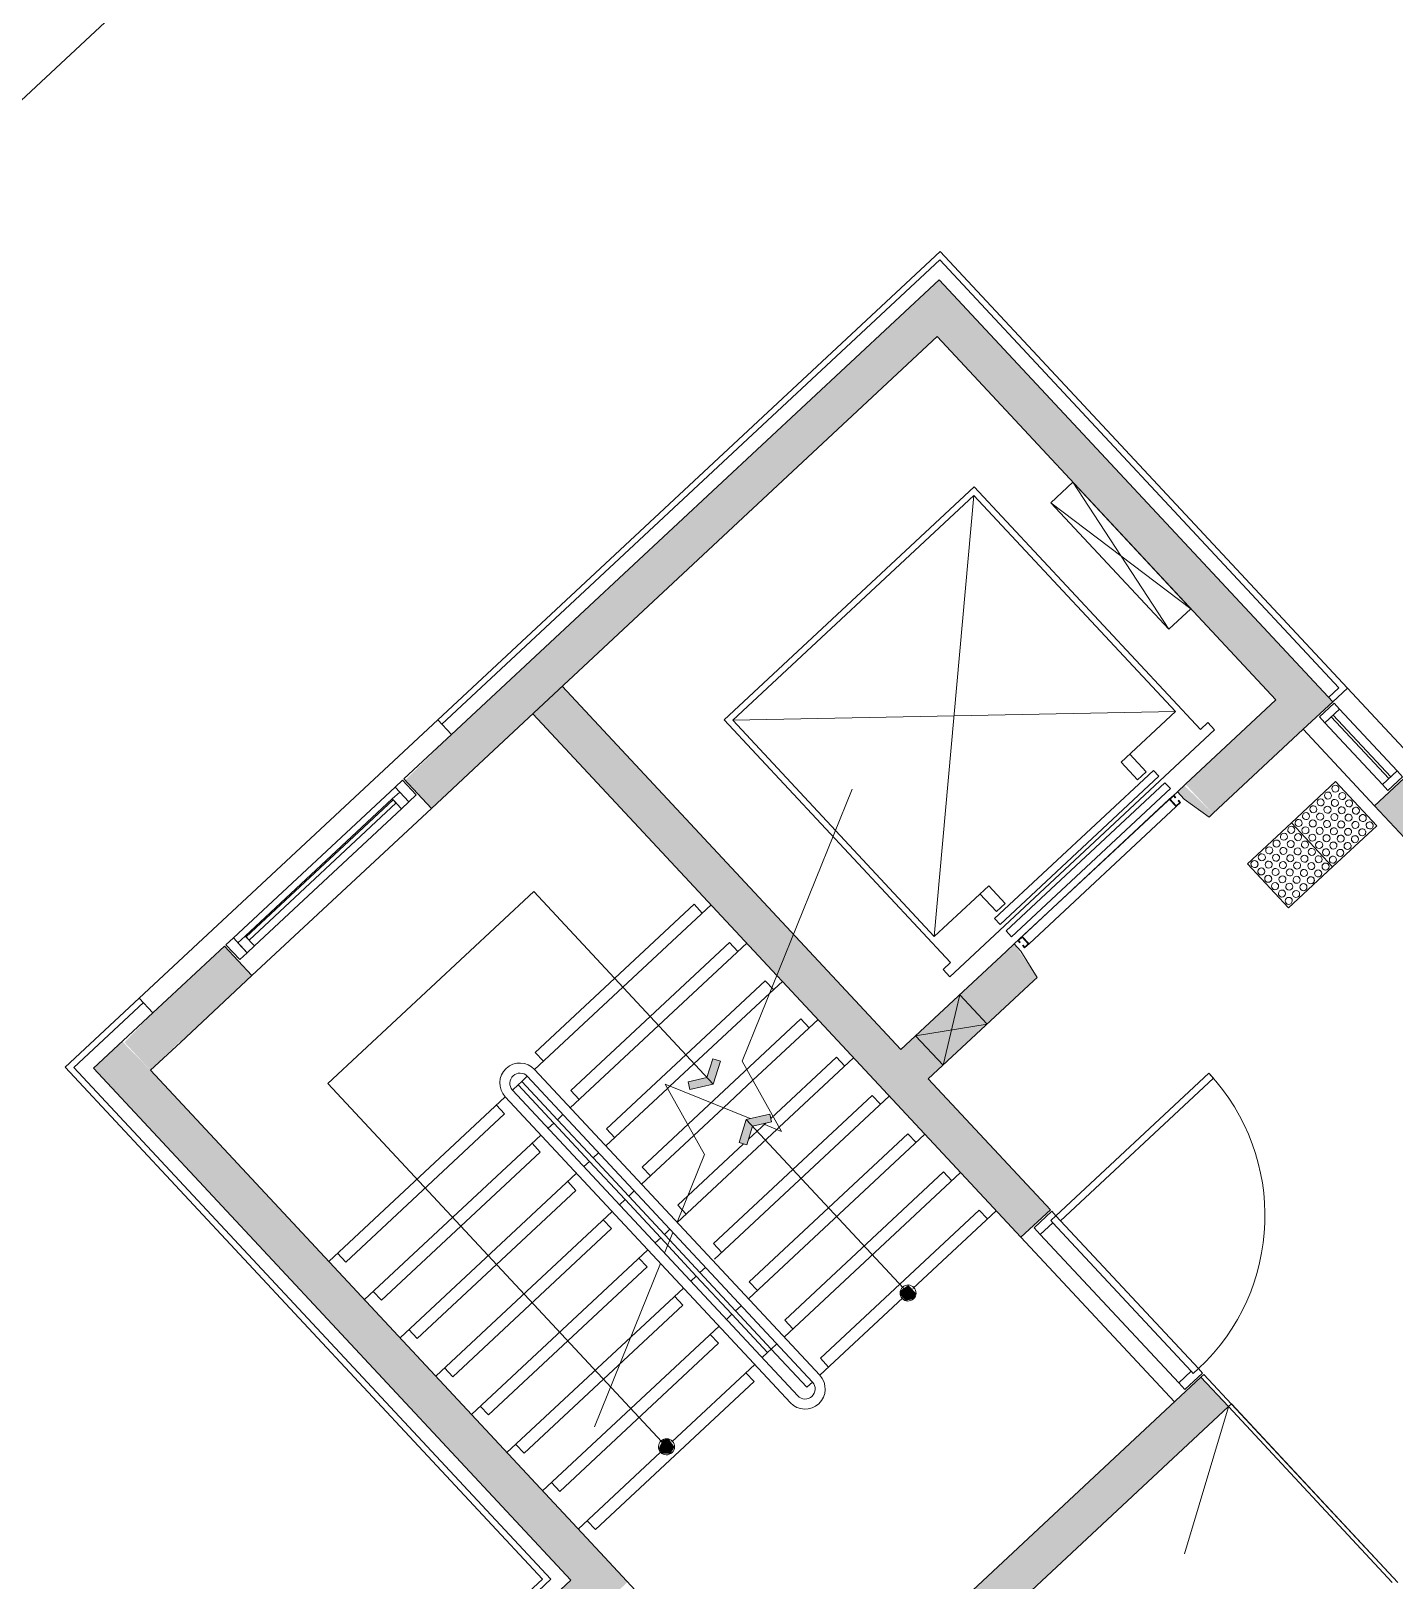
# Model space of a CAD drawing. Header units: millimetres. Extents: x -71377 to 516042, y -145869 to 441446.
# Drawn here: x 228449 to 235228, y 195002 to 202710 of the extents above; entities that cross this region are included whole.
import ezdxf

# ---------------------------------------------------------------- set-up
doc = ezdxf.new("R2010")
doc.units = ezdxf.units.MM
doc.header["$LTSCALE"] = 1000
doc.linetypes.add('_점선_S_', pattern=[1.6, 0.8, -0.8])
doc.linetypes.add('_점선_XS_', pattern=[1.15, 0.6, -0.55])
for name, color, linetype, lineweight in [('06', 6, 'Continuous', 5), ('A-detl', 7, 'Continuous', 5), ('A-door', 4, 'Continuous', 5), ('A-door-hdln', 8, 'Continuous', 5), ('A-ele-8', 8, 'Continuous', 5), ('A-fnsh', 5, 'Continuous', 5), ('A-furn-hdln', 8, '_점선_XS_', 5), ('A-glas', 5, 'Continuous', 5), ('A-glas-hdln', 8, 'Continuous', 5), ('A-hat', 251, 'Continuous', 5), ('A-mark-k', 7, 'Continuous', 5), ('A-strs', 7, 'Continuous', 5), ('A-wind', 4, 'Continuous', 5), ('A-wind-hdln', 8, 'Continuous', 5), ('A_cwall', 2, 'Continuous', 5), ('A_fnsh-4', 4, 'Continuous', 5), ('AA_난간', 7, 'Continuous', 9), ('AA_논슬립', 252, 'Continuous', 5), ('AA_오픈', 8, '_점선_S_', 5), ('AA_점형블럭', 8, 'Continuous', 5), ('elev', 4, 'Continuous', 5), ('조경라인_dwg', 8, 'Continuous', 5)]:
    doc.layers.add(name, color=color, linetype=linetype, lineweight=lineweight)

# ---------------------------------------------------------------- blocks, each defined once
blk = doc.blocks.new('EV_15인승 - EV_15인승_1060x2100-6900318-지반층 배치도')
at = {"layer": 'A-furn-hdln'}
for p, q in [((1050, 100), (1050, -100)), ((1350, 100), (1350, -100))]:
    blk.add_line(p, q, dxfattribs=at)
at = {"layer": 'elev'}
for p, q in [((1350, 100), (1050, -100)), ((1350, -100), (1050, 100)), ((-405, -65), (-405, -50)), ((-405, -50), (-375, -50)), ((-402, -65), (-405, -65)), ((-378, -53), (-402, -53)), ((-402, -53), (-402, -65)), ((-378, -97), (-378, -53)), ((-375, -50), (625, -50)), ((-375, -50), (-375, -100)), ((625, -50), (655, -50)), ((625, -50), (625, -100)), ((652, -53), (628, -53)), ((628, -53), (628, -97)), ((652, -65), (652, -53)), ((655, -65), (652, -65)), ((655, -50), (655, -65)), ((665, -135), (-415, -135)), ((-415, -135), (-415, -175)), ((-405, -100), (-405, -85)), ((-405, -85), (-402, -85)), ((-375, -100), (-405, -100)), ((-402, -85), (-402, -97)), ((-402, -97), (-378, -97)), ((-375, -100), (625, -100)), ((655, -100), (625, -100)), ((628, -97), (652, -97)), ((652, -97), (652, -85)), ((652, -85), (655, -85)), ((655, -85), (655, -100)), ((665, -175), (665, -135)), ((1025, -198), (-775, -198)), ((-775, -198), (-775, -248)), ((-415, -175), (665, -175)), ((665, -219), (-415, -219)), ((-415, -219), (-415, -259)), ((665, -259), (665, -219)), ((1025, -248), (1025, -198)), ((-775, -248), (-725, -248)), ((-725, -248), (-725, -1898)), ((-415, -259), (665, -259)), ((-325, -278), (-385, -278)), ((-385, -278), (-385, -398)), ((-325, -398), (-325, -278)), ((635, -278), (575, -278)), ((575, -278), (575, -398)), ((635, -398), (635, -278)), ((975, -1898), (975, -248)), ((975, -248), (1025, -248)), ((-695, -1868), (-695, -398)), ((-695, -398), (-325, -398)), ((945, -398), (-695, -1868)), ((-695, -398), (945, -1868)), ((575, -398), (945, -398)), ((945, -398), (945, -1868)), ((-1100, -720), (-950, -720)), ((-950, -1580), (-1100, -720)), ((-1100, -1580), (-950, -720)), ((-1100, -1580), (-1100, -720)), ((-950, -720), (-950, -1580)), ((-950, -1580), (-1100, -1580)), ((-725, -1898), (975, -1898)), ((945, -1868), (-695, -1868))]:
    blk.add_line(p, q, dxfattribs=at)
blk = doc.blocks.new('외여닫이문 - __A_FSD_11x21_씰FL_20_원형__계단실-7570923-지반층 배치도')
at = {"layer": 'A-door'}
for p, q in [((-550, 20), (-505, 20)), ((-550, -100), (-550, 20)), ((-505, 20), (-505, -65)), ((505, 20), (550, 20)), ((505, -65), (505, 20)), ((550, 20), (550, -100)), ((-520, -65), (-520, -100)), ((-505, -65), (-520, -65)), ((520, -65), (505, -65)), ((520, -100), (520, -65)), ((-520, -100), (-550, -100)), ((485, -100), (485, -1140)), ((485, -100), (520, -100)), ((520, -100), (520, -1140)), ((550, -100), (520, -100)), ((485, -1140), (520, -1140))]:
    blk.add_line(p, q, dxfattribs=at)
at = {"layer": 'A-door-hdln'}
for p, q in [((-505, 20), (505, 20)), ((-505, -65), (505, -65)), ((-520, -100), (520, -100))]:
    blk.add_line(p, q, dxfattribs=at)
blk.add_arc((520, -100), 1040, 180, 270, dxfattribs=at)
blk = doc.blocks.new('점자블럭_원형_개수_ - 점자블럭_원형_개수_-V92-지반층 배치도')
at = {"layer": 'AA_점형블럭'}
for p, q in [((300, 300), (0, 300)), ((0, 300), (0, 0)), ((300, 0), (300, 300)), ((600, 300), (300, 300)), ((300, 300), (300, 0)), ((600, 0), (600, 300)), ((0, 0), (300, 0)), ((300, 0), (600, 0))]:
    blk.add_line(p, q, dxfattribs=at)
for centre, start, end in [((25, 275), 360, 180), ((25, 275), 45, 180), ((25, 275), 360, 180), ((25, 275), 45, 180), ((25, 275), 180, 360), ((25, 275), 180, 225), ((25, 275), 180, 360), ((25, 275), 180, 225), ((25, 225), 360, 180), ((25, 225), 45, 180), ((25, 225), 0, 180), ((25, 225), 45, 180), ((25, 275), 255, 330), ((25, 275), 255, 330), ((75, 275), 0, 180), ((75, 275), 0, 180), ((75, 275), 0, 180), ((75, 275), 0, 180), ((75, 275), 180, 360), ((75, 275), 180, 360), ((75, 275), 180, 360), ((75, 275), 180, 360), ((75, 225), 0, 180), ((75, 225), 0, 180), ((75, 225), 0, 180), ((75, 225), 0, 180), ((125, 275), 0, 180), ((125, 275), 0, 180), ((125, 275), 360, 180), ((125, 275), 0, 180), ((125, 275), 180, 360), ((125, 275), 180, 360), ((125, 275), 180, 360), ((125, 275), 180, 360), ((125, 225), 360, 180), ((125, 225), 0, 180), ((125, 225), 360, 180), ((125, 225), 0, 180), ((175, 275), 360, 180), ((175, 275), 0, 180), ((175, 275), 360, 180), ((175, 275), 0, 180), ((175, 275), 180, 360), ((175, 275), 180, 360), ((175, 275), 180, 360), ((175, 275), 180, 360), ((175, 225), 360, 180), ((175, 225), 0, 180), ((175, 225), 360, 180), ((175, 225), 0, 180), ((225, 275), 360, 180), ((225, 275), 0, 180), ((225, 275), 360, 180), ((225, 275), 0, 180), ((225, 275), 180, 360), ((225, 275), 180, 360), ((225, 275), 180, 360), ((225, 275), 180, 360), ((225, 225), 0, 180), ((225, 225), 0, 180), ((225, 225), 360, 180), ((225, 225), 0, 180), ((275, 275), 0, 180), ((275, 275), 0, 180), ((275, 275), 360, 180), ((275, 275), 0, 180), ((275, 275), 180, 360), ((275, 275), 180, 360), ((275, 275), 180, 360), ((275, 275), 180, 360), ((275, 225), 360, 180), ((275, 225), 0, 180), ((275, 225), 360, 180), ((275, 225), 0, 180), ((325, 275), 360, 180), ((325, 275), 0, 180), ((325, 275), 0, 180), ((325, 275), 0, 180), ((325, 275), 180, 360), ((325, 275), 180, 360), ((325, 275), 180, 360), ((325, 275), 180, 360), ((325, 225), 360, 180), ((325, 225), 0, 180), ((325, 225), 360, 180), ((325, 225), 0, 180), ((375, 275), 0, 180), ((375, 275), 0, 180), ((375, 275), 0, 180), ((375, 275), 0, 180), ((375, 275), 180, 360), ((375, 275), 180, 360), ((375, 275), 180, 360), ((375, 275), 180, 360), ((375, 225), 360, 180), ((375, 225), 0, 180), ((375, 225), 0, 180), ((375, 225), 0, 180), ((425, 275), 0, 180), ((425, 275), 0, 180), ((425, 275), 360, 180), ((425, 275), 0, 180), ((425, 275), 180, 360), ((425, 275), 180, 360), ((425, 275), 180, 360), ((425, 275), 180, 360), ((425, 225), 0, 180), ((425, 225), 0, 180), ((425, 225), 0, 180), ((425, 225), 0, 180), ((475, 275), 0, 180), ((475, 275), 0, 180), ((475, 275), 360, 180), ((475, 275), 360, 180), ((475, 275), 180, 360), ((475, 275), 180, 360), ((475, 275), 180, 360), ((475, 275), 180, 360), ((475, 225), 360, 180), ((475, 225), 0, 180), ((475, 225), 0, 180), ((475, 225), 0, 180), ((525, 275), 0, 180), ((525, 275), 0, 180), ((525, 275), 360, 180), ((525, 275), 0, 180), ((525, 275), 180, 360), ((525, 275), 180, 360), ((525, 275), 180, 360), ((525, 275), 180, 360), ((525, 225), 360, 180), ((525, 225), 0, 180), ((525, 225), 360, 180), ((525, 225), 0, 180), ((575, 275), 0, 180), ((575, 275), 0, 180), ((575, 275), 360, 180), ((575, 275), 0, 180), ((575, 275), 180, 360), ((575, 275), 180, 360), ((575, 275), 180, 360), ((575, 275), 180, 360), ((575, 225), 360, 180), ((575, 225), 0, 180), ((575, 225), 0, 180), ((575, 225), 0, 180), ((25, 225), 180, 360), ((25, 225), 180, 225), ((25, 225), 180, 360), ((25, 225), 180, 225), ((25, 175), 360, 180), ((25, 175), 45.98819, 180), ((25, 175), 360, 180), ((25, 175), 45.98819, 180), ((25, 175), 180, 360), ((25, 175), 180, 225), ((25, 175), 180, 360), ((25, 175), 180, 225), ((25, 225), 255, 330), ((25, 225), 255, 330), ((25, 175), 255, 330), ((25, 175), 255, 330), ((75, 225), 180, 360), ((75, 225), 180, 360), ((75, 225), 180, 360), ((75, 225), 180, 360), ((75, 175), 0, 180), ((75, 175), 0, 180), ((75, 175), 0, 180), ((75, 175), 0, 180), ((75, 175), 180, 360), ((75, 175), 180, 360), ((75, 175), 180, 360), ((75, 175), 180, 360), ((125, 225), 180, 360), ((125, 225), 180, 360), ((125, 225), 180, 360), ((125, 225), 180, 360), ((125, 175), 360, 180), ((125, 175), 0, 180), ((125, 175), 360, 180), ((125, 175), 0, 180), ((125, 175), 180, 360), ((125, 175), 180, 360), ((125, 175), 180, 360), ((125, 175), 180, 360), ((175, 225), 180, 360), ((175, 225), 180, 360), ((175, 225), 180, 360), ((175, 225), 180, 360), ((175, 175), 360, 180), ((175, 175), 0, 180), ((175, 175), 360, 180), ((175, 175), 0, 180), ((175, 175), 180, 360), ((175, 175), 180, 360), ((175, 175), 180, 360), ((175, 175), 180, 360), ((225, 225), 180, 360), ((225, 225), 180, 360), ((225, 225), 180, 360), ((225, 225), 180, 360), ((225, 175), 360, 180), ((225, 175), 0, 180), ((225, 175), 360, 180), ((225, 175), 0, 180), ((225, 175), 180, 360), ((225, 175), 180, 360), ((225, 175), 180, 360), ((225, 175), 180, 360), ((275, 225), 180, 360), ((275, 225), 180, 360), ((275, 225), 180, 360), ((275, 225), 180, 360), ((275, 175), 360, 180), ((275, 175), 0, 180), ((275, 175), 0, 180), ((275, 175), 0, 180), ((275, 175), 180, 360), ((275, 175), 180, 360), ((275, 175), 180, 360), ((275, 175), 180, 360), ((325, 225), 180, 360), ((325, 225), 180, 360), ((325, 225), 180, 360), ((325, 225), 180, 360), ((325, 175), 0, 180), ((325, 175), 0, 180), ((325, 175), 0, 180), ((325, 175), 0, 180), ((325, 175), 180, 360), ((325, 175), 180, 360), ((325, 175), 180, 360), ((325, 175), 180, 360), ((375, 225), 180, 360), ((375, 225), 180, 360), ((375, 225), 180, 360), ((375, 225), 180, 360), ((375, 175), 0, 180), ((375, 175), 0, 180), ((375, 175), 0, 180), ((375, 175), 0, 180), ((375, 175), 180, 360), ((375, 175), 180, 360), ((375, 175), 180, 360), ((375, 175), 180, 360), ((425, 225), 180, 360), ((425, 225), 180, 360), ((425, 225), 180, 360), ((425, 225), 180, 360), ((425, 175), 0, 180), ((425, 175), 0, 180), ((425, 175), 360, 180), ((425, 175), 0, 180), ((425, 175), 180, 315), ((425, 175), 180, 315), ((425, 175), 180, 315), ((425, 175), 180, 315), ((425, 175), 315.05115, 360), ((425, 175), 315.05115, 360), ((425, 175), 315.05115, 360), ((425, 175), 315.05115, 360), ((475, 225), 180, 360), ((475, 225), 180, 360), ((475, 225), 180, 360), ((475, 225), 180, 360), ((475, 175), 0, 180), ((475, 175), 0, 180), ((475, 175), 360, 180), ((475, 175), 0, 180), ((475, 175), 180, 360), ((475, 175), 180, 360), ((475, 175), 180, 360), ((475, 175), 180, 360), ((525, 225), 180, 360), ((525, 225), 180, 360), ((525, 225), 180, 360), ((525, 225), 180, 360), ((525, 175), 360, 180), ((525, 175), 0, 180), ((525, 175), 0, 180), ((525, 175), 0, 180), ((525, 175), 180, 360), ((525, 175), 180, 360), ((525, 175), 180, 360), ((525, 175), 180, 360), ((575, 225), 180, 360), ((575, 225), 180, 360), ((575, 225), 180, 360), ((575, 225), 180, 360), ((575, 175), 360, 180), ((575, 175), 0, 180), ((575, 175), 0, 180), ((575, 175), 0, 180), ((575, 175), 180, 360), ((575, 175), 180, 360), ((575, 175), 180, 360), ((575, 175), 180, 360), ((25, 125), 360, 180), ((25, 125), 0, 180), ((25, 125), 360, 180), ((25, 125), 0, 180), ((25, 125), 180, 360), ((25, 125), 180, 240), ((25, 125), 180, 360), ((25, 125), 180, 240), ((25, 75), 360, 180), ((25, 75), 0, 180), ((25, 75), 360, 180), ((25, 75), 0, 180), ((25, 125), 270, 345), ((25, 125), 270, 345), ((75, 125), 360, 180), ((75, 125), 0, 180), ((75, 125), 0, 180), ((75, 125), 0, 180), ((75, 125), 180, 360), ((75, 125), 180, 360), ((75, 125), 180, 360), ((75, 125), 180, 360), ((75, 75), 360, 180), ((75, 75), 0, 180), ((75, 75), 360, 180), ((75, 75), 0, 180), ((125, 125), 360, 180), ((125, 125), 0, 180), ((125, 125), 360, 180), ((125, 125), 0, 180), ((125, 125), 180, 360), ((125, 125), 180, 360), ((125, 125), 180, 360), ((125, 125), 180, 360), ((125, 75), 360, 180), ((125, 75), 0, 180), ((125, 75), 360, 180), ((125, 75), 0, 180), ((175, 125), 360, 180), ((175, 125), 0, 180), ((175, 125), 360, 180), ((175, 125), 0, 180), ((175, 125), 180, 360), ((175, 125), 180, 360), ((175, 125), 180, 360), ((175, 125), 180, 360), ((175, 75), 360, 180), ((175, 75), 0, 180), ((175, 75), 360, 180), ((175, 75), 0, 180), ((225, 125), 360, 180), ((225, 125), 0, 180), ((225, 125), 360, 180), ((225, 125), 0, 180), ((225, 125), 180, 360), ((225, 125), 180, 360), ((225, 125), 180, 360), ((225, 125), 180, 360), ((225, 75), 0, 180), ((225, 75), 0, 180), ((225, 75), 360, 180), ((225, 75), 0, 180), ((275, 125), 0, 180), ((275, 125), 0, 180), ((275, 125), 360, 180), ((275, 125), 0, 180), ((275, 125), 180, 360), ((275, 125), 180, 360), ((275, 125), 180, 360), ((275, 125), 180, 360), ((275, 75), 0, 180), ((275, 75), 0, 180), ((275, 75), 360, 180), ((275, 75), 0, 180), ((325, 125), 0, 180), ((325, 125), 15, 180), ((325, 125), 360, 180), ((325, 125), 15, 180), ((325, 125), 180, 360), ((325, 125), 180, 270), ((325, 125), 180, 360), ((325, 125), 180, 270), ((325, 75), 360, 180), ((325, 75), 15, 180), ((325, 75), 0, 180), ((325, 75), 15, 180), ((325, 125), 300, 330), ((325, 125), 300, 330), ((375, 125), 0, 180), ((375, 125), 15, 180), ((375, 125), 360, 180), ((375, 125), 15, 180), ((375, 125), 180, 360), ((375, 125), 180, 270), ((375, 125), 180, 360), ((375, 125), 180, 270), ((375, 75), 360, 180), ((375, 75), 15, 180), ((375, 75), 360, 180), ((375, 75), 15, 180), ((375, 125), 300, 330), ((375, 125), 300, 330), ((425, 125), 0, 180), ((425, 125), 15, 180), ((425, 125), 0, 180), ((425, 125), 15, 180), ((425, 125), 180, 360), ((425, 125), 180, 270), ((425, 125), 180, 360), ((425, 125), 180, 270), ((425, 75), 0, 180), ((425, 75), 15, 180), ((425, 75), 0, 180), ((425, 75), 15, 180), ((425, 125), 300, 330), ((425, 125), 300, 330), ((475, 125), 360, 180), ((475, 125), 15, 180), ((475, 125), 360, 180), ((475, 125), 15, 180), ((475, 125), 180, 360), ((475, 125), 180, 270), ((475, 125), 180, 360), ((475, 125), 180, 270), ((475, 75), 0, 180), ((475, 75), 15, 180), ((475, 75), 360, 180), ((475, 75), 15, 180), ((475, 125), 300, 330), ((475, 125), 300, 330), ((525, 125), 0, 180), ((525, 125), 15, 180), ((525, 125), 0, 180), ((525, 125), 15, 180), ((525, 125), 180, 360), ((525, 125), 180, 270), ((525, 125), 180, 360), ((525, 125), 180, 270), ((525, 75), 0, 180), ((525, 75), 15, 180), ((525, 75), 0, 180), ((525, 75), 15, 180), ((525, 125), 300, 330), ((525, 125), 300, 330), ((575, 125), 0, 180), ((575, 125), 15, 180), ((575, 125), 360, 180), ((575, 125), 15, 180), ((575, 125), 180, 360), ((575, 125), 180, 270), ((575, 125), 180, 360), ((575, 125), 180, 270), ((575, 75), 0, 180), ((575, 75), 15, 180), ((575, 75), 0, 180), ((575, 75), 15, 180), ((575, 125), 300, 330), ((575, 125), 300, 330), ((25, 75), 180, 360), ((25, 75), 180, 345), ((25, 75), 180, 360), ((25, 75), 180, 345), ((25, 25), 360, 180), ((25, 25), 0, 180), ((25, 25), 360, 180), ((25, 25), 0, 180), ((25, 25), 180, 360), ((25, 25), 180, 360), ((25, 25), 180, 360), ((25, 25), 180, 360), ((75, 75), 180, 360), ((75, 75), 180, 360), ((75, 75), 180, 360), ((75, 75), 180, 360), ((75, 25), 360, 180), ((75, 25), 0, 180), ((75, 25), 0, 180), ((75, 25), 0, 180), ((75, 25), 180, 360), ((75, 25), 180, 360), ((75, 25), 180, 360), ((75, 25), 180, 360), ((125, 75), 180, 360), ((125, 75), 180, 360), ((125, 75), 180, 360), ((125, 75), 180, 360), ((125, 25), 360, 180), ((125, 25), 0, 180), ((125, 25), 360, 180), ((125, 25), 0, 180), ((125, 25), 180, 360), ((125, 25), 180, 360), ((125, 25), 180, 360), ((125, 25), 180, 360), ((175, 75), 180, 360), ((175, 75), 180, 360), ((175, 75), 180, 360), ((175, 75), 180, 360), ((175, 25), 360, 180), ((175, 25), 360, 180), ((175, 25), 180, 360), ((175, 25), 180, 360), ((175, 25), 120, 150), ((175, 25), 120, 150), ((175, 25), 210, 360), ((175, 25), 210, 360), ((175, 25), 0, 60), ((175, 25), 0, 60), ((225, 75), 180, 360), ((225, 75), 180, 360), ((225, 75), 180, 360), ((225, 75), 180, 360), ((225, 25), 360, 180), ((225, 25), 360, 180), ((225, 25), 180, 360), ((225, 25), 180, 360), ((225, 25), 120, 150), ((225, 25), 120, 150), ((225, 25), 210, 360), ((225, 25), 210, 360), ((225, 25), 0, 60), ((225, 25), 0, 60), ((275, 75), 180, 360), ((275, 75), 180, 360), ((275, 75), 180, 360), ((275, 75), 180, 360), ((275, 25), 0, 180), ((275, 25), 0, 180), ((275, 25), 180, 360), ((275, 25), 180, 360), ((275, 25), 120, 150), ((275, 25), 120, 150), ((275, 25), 210, 360), ((275, 25), 210, 360), ((275, 25), 0, 60), ((275, 25), 0, 60), ((325, 75), 180, 360), ((325, 75), 180, 270), ((325, 75), 180, 360), ((325, 75), 180, 270), ((325, 25), 360, 180), ((325, 25), 15, 180), ((325, 25), 360, 180), ((325, 25), 15, 180), ((325, 25), 180, 360), ((325, 25), 180, 270), ((325, 25), 180, 360), ((325, 25), 180, 270), ((325, 75), 300, 330), ((325, 75), 300, 330), ((325, 25), 300, 330), ((325, 25), 300, 330), ((375, 75), 180, 360), ((375, 75), 180, 270), ((375, 75), 180, 360), ((375, 75), 180, 270), ((375, 25), 0, 180), ((375, 25), 15, 180), ((375, 25), 0, 180), ((375, 25), 15, 180), ((375, 25), 180, 360), ((375, 25), 180, 270), ((375, 25), 180, 360), ((375, 25), 180, 270), ((375, 75), 300, 330), ((375, 75), 300, 330), ((375, 25), 300, 330), ((375, 25), 300, 330), ((425, 75), 180, 360), ((425, 75), 180, 270), ((425, 75), 180, 360), ((425, 75), 180, 270), ((425, 25), 0, 180), ((425, 25), 15, 180), ((425, 25), 0, 180), ((425, 25), 15, 180), ((425, 25), 180, 360), ((425, 25), 180, 270), ((425, 25), 180, 360), ((425, 25), 180, 270), ((425, 75), 300, 330), ((425, 75), 300, 330), ((425, 25), 300, 330), ((425, 25), 300, 330), ((475, 75), 180, 360), ((475, 75), 180, 270), ((475, 75), 180, 360), ((475, 75), 180, 270), ((475, 25), 360, 180), ((475, 25), 15, 180), ((475, 25), 360, 180), ((475, 25), 15, 180), ((475, 25), 180, 360), ((475, 25), 180, 270), ((475, 25), 180, 360), ((475, 25), 180, 270), ((475, 75), 300, 330), ((475, 25), 300, 330), ((475, 25), 300, 330), ((475, 75), 300, 330), ((525, 75), 180, 360), ((525, 75), 180, 270), ((525, 75), 180, 360), ((525, 75), 180, 270), ((525, 25), 360, 180), ((525, 25), 15, 180), ((525, 25), 360, 180), ((525, 25), 15, 180), ((525, 25), 180, 360), ((525, 25), 180, 270), ((525, 25), 180, 360), ((525, 25), 180, 270), ((525, 75), 300, 331.41496), ((525, 25), 300, 330), ((525, 25), 300, 330), ((525, 75), 300, 331.41496), ((575, 75), 180, 360), ((575, 75), 180, 270), ((575, 75), 180, 360), ((575, 75), 180, 270), ((575, 25), 0, 180), ((575, 25), 15, 180), ((575, 25), 0, 180), ((575, 25), 15, 180), ((575, 25), 180, 360), ((575, 25), 180, 270), ((575, 25), 180, 360), ((575, 25), 180, 270), ((575, 75), 300, 330), ((575, 75), 300, 330), ((575, 25), 300, 330), ((575, 25), 300, 330)]:
    blk.add_arc(centre, 17.5, start, end, dxfattribs=at)
blk = doc.blocks.new('고정창_프로젝트창 - _A_AW_12X11-6595746-지반층 배치도')
at = {"layer": 'A-glas'}
for p, q in [((500, 61), (-500, 61)), ((-500, 61), (-500, 39)), ((-500, 39), (500, 39)), ((500, 39), (500, 61))]:
    blk.add_line(p, q, dxfattribs=at)
at = {"layer": 'A-wind'}
for p, q in [((-550, 100), (-600, 100)), ((-600, 100), (-600, 0)), ((-550, 0), (-550, 100)), ((550, 100), (550, 0)), ((600, 100), (550, 100)), ((600, 0), (600, 100)), ((-600, 0), (-550, 0)), ((-500, 66.6), (-550, 66.6)), ((-550, 66.6), (-550, 0)), ((-550, 0), (-500, 0)), ((-500, 0), (-500, 66.6)), ((550, 66.6), (500, 66.6)), ((500, 66.6), (500, 0)), ((500, 0), (550, 0)), ((550, 0), (550, 66.6)), ((550, 0), (600, 0))]:
    blk.add_line(p, q, dxfattribs=at)
at = {"layer": 'A-wind-hdln'}
for p, q in [((550, 100), (-550, 100)), ((-500, 66.6), (500, 66.6)), ((500, 0), (-500, 0))]:
    blk.add_line(p, q, dxfattribs=at)
blk = doc.blocks.new('고정창 - _A_AW_5x9_8-8092948-지반층 배치도')
at = {"layer": 'A-glas'}
for p, q in [((210, 56), (-210, 56)), ((-210, 56), (-210, 44)), ((-210, 44), (210, 44)), ((210, 44), (210, 56))]:
    blk.add_line(p, q, dxfattribs=at)
at = {"layer": 'A-wind'}
for p, q in [((-210, 100), (-250, 100)), ((-250, 100), (-250, 0)), ((-210, 0), (-210, 100)), ((210, 100), (210, 0)), ((250, 100), (210, 100)), ((250, 0), (250, 100)), ((-250, 0), (-210, 0)), ((210, 0), (250, 0))]:
    blk.add_line(p, q, dxfattribs=at)
at = {"layer": 'A-wind-hdln'}
for p, q in [((210, 100), (-210, 100)), ((-210, 0), (210, 0))]:
    blk.add_line(p, q, dxfattribs=at)
blk = doc.blocks.new('조경라인_dwg-6847807-지반층 배치도')
at = {"layer": '06', "flags": 128}
blk.add_lwpolyline([(216041.3, 206785.1), (211707.2, 202743.6), (219659.3, 194216), (229283.9, 203191.1), (227247.8, 205374.5)], dxfattribs=at)
blk = doc.blocks.new('계단진행_난간_Non Slip - 계단진행_난간_Non Slip-3375518-지반층 배치도')
at = {"layer": 'AA_난간'}
for p, q in [((700, 0), (700, -2080)), ((750, -2080), (750, 0)), ((850, 0), (850, -2080)), ((900, -2080), (900, 0))]:
    blk.add_line(p, q, dxfattribs=at)
for centre, radius, start, end in [((800, 0), 100, 360, 180), ((800, 0), 50, 0, 180), ((800, -2080), 100, 180, 0), ((800, -2080), 50, 180, 0)]:
    blk.add_arc(centre, radius, start, end, dxfattribs=at)
at = {"layer": 'AA_논슬립'}
for p, q in [((-440, -60), (-440, 0)), ((960, 60), (2040, 60)), ((960, 0), (960, 60)), ((2040, 60), (2040, 0)), ((640, -60), (-440, -60)), ((640, 0), (640, -60)), ((960, -200), (2040, -200)), ((960, -260), (960, -200)), ((2040, -200), (2040, -260)), ((-440, -320), (-440, -260)), ((640, -260), (640, -320)), ((640, -320), (-440, -320)), ((960, -460), (2040, -460)), ((960, -520), (960, -460)), ((2040, -460), (2040, -520)), ((-440, -580), (-440, -520)), ((640, -520), (640, -580)), ((640, -580), (-440, -580)), ((960, -720), (2040, -720)), ((960, -780), (960, -720)), ((2040, -720), (2040, -780)), ((-440, -840), (-440, -780)), ((640, -840), (-440, -840)), ((640, -780), (640, -840)), ((960, -980), (1407.6, -980)), ((960, -1040), (960, -980)), ((1441.4, -980), (1558.6, -980)), ((1592.4, -980), (2040, -980)), ((2040, -980), (2040, -1040)), ((-440, -1100), (-440, -1040)), ((640, -1040), (640, -1100)), ((640, -1100), (-440, -1100)), ((-440, -1360), (-440, -1300)), ((640, -1300), (640, -1360)), ((960, -1240), (2040, -1240)), ((960, -1300), (960, -1240)), ((2040, -1240), (2040, -1300)), ((640, -1360), (-440, -1360)), ((960, -1500), (2040, -1500)), ((960, -1560), (960, -1500)), ((2040, -1500), (2040, -1560)), ((-440, -1620), (-440, -1560)), ((640, -1560), (640, -1620)), ((640, -1620), (-440, -1620)), ((960, -1760), (2040, -1760)), ((960, -1820), (960, -1760)), ((2040, -1760), (2040, -1820)), ((-440, -1880), (-440, -1820)), ((640, -1820), (640, -1880)), ((640, -1880), (-440, -1880)), ((960, -2020), (2040, -2020)), ((960, -2080), (960, -2020)), ((2040, -2020), (2040, -2080))]:
    blk.add_line(p, q, dxfattribs=at)
blk = doc.blocks.new('계단 경로1 - 계단 경로 _양방향_-3375517-지반층 배치도')
at = {"layer": 'A-detl', "lineweight": 9}
for points in [[(-1389, 1296.1), (-1329, 1400), (-1389, 1503.9), (-1423.6, 1483.9), (-1375.2, 1400), (-1423.6, 1316.1)], [(-994.3, 1316.1), (-1042.8, 1400), (-994.3, 1483.9), (-1029, 1503.9), (-1089, 1400), (-1029, 1296.1)], [(111, 1365.4), (131, 1400), (119.3, 1428.3), (62.7, 1428.3), (56.4, 1380), (71, 1365.4)], [(-130.3, -10.4), (-140.7, 28.3), (-189, 34.6), (-207.6, 10.4), (-189, -34.6), (-158.6, -38.6)]]:
    blk.add_hatch(color=256, dxfattribs=at).paths.add_polyline_path(points)
for p, q in [((-1389, 1503.9), (-1423.6, 1483.9)), ((-1375.2, 1400), (-1423.6, 1483.9)), ((-1329, 1400), (-1389, 1503.9)), ((-1089, 1400), (-1029, 1503.9)), ((-1042.8, 1400), (-994.3, 1483.9)), ((-1029, 1503.9), (-994.3, 1483.9)), ((-2639, 1400), (-1329, 1400)), ((-2639, 0), (-2639, 1400)), ((-1375.2, 1400), (-1423.6, 1316.1)), ((-1329, 1400), (-1389, 1296.1)), ((91, 1400), (-1089, 1400)), ((-1089, 1400), (-1029, 1296.1)), ((-1042.8, 1400), (-994.3, 1316.1)), ((-1389, 1296.1), (-1423.6, 1316.1)), ((-1029, 1296.1), (-994.3, 1316.1)), ((-169, 0), (-2639, 0))]:
    blk.add_line(p, q, dxfattribs=at)
for centre, start, end in [((91, 1400), 360, 180), ((91, 1400), 180, 360), ((-169, 0), 360, 180), ((-169, 0), 180, 360)]:
    blk.add_arc(centre, 40, start, end, dxfattribs=at)

msp = doc.modelspace()

# ---------------------------------------------------------------- hatches: boundary and pattern name
at = {"layer": 'A-hat'}
for points in [[(230676.6, 199064.8), (233102.4, 201326.8), (232966, 201473.1), (230540.2, 199211)], [(233372.8, 196711.3), (233519.1, 196847.7), (231091.2, 199451.3), (230944.9, 199314.9), (233183.6, 196914.2)], [(234327.3, 198818.3), (234777.1, 199237.7), (234640.7, 199384), (234190.9, 198964.5)], [(230440.3, 198844.3), (230676.6, 199064.8), (230540.2, 199211), (230310.2, 198983.8), (230364.8, 198925.3)], [(229192.1, 197680.4), (229548, 198012.3), (229411.6, 198158.6), (229055.7, 197826.7), (229188.3, 197684.5)], [(232993.3, 197574.3), (233435, 197986.2), (233298.6, 198132.5), (232856.9, 197720.6), (232890.6, 197684.5)], [(229043.4, 197541.7), (229188.3, 197684.5), (229055.7, 197826.7), (228914.1, 197680.4)], [(231134.1, 195006.5), (231207.2, 195074.7), (228970.3, 197473.5), (229043.4, 197541.7), (228903.2, 197684.5), (228760.7, 197551.6), (230653.9, 195521.5)], [(232912.1, 197498.6), (232993.3, 197574.3), (232856.9, 197720.6), (232775.7, 197644.9), (232856.9, 197557.8)], [(231207.2, 195074.7), (231280.4, 195142.9), (229043.4, 197541.7), (228970.3, 197473.5), (231134.1, 195153.1)], [(232319.1, 194029), (234352.3, 195924.9), (234268.3, 196015), (232235.1, 194119), (232246, 194107.4)], [(232371.5, 193972.7), (234404.7, 195868.7), (234352.3, 195924.9), (232319.1, 194029)], [(231343.6, 194928.4), (231416.7, 194996.6), (231280.4, 195142.9), (231207.2, 195074.7), (231270.8, 195006.5)], [(230941.4, 194553.3), (231343.6, 194928.4), (231207.2, 195074.7), (230805, 194699.6), (230893.2, 194605)]]:
    msp.add_hatch(color=256, dxfattribs=at).paths.add_polyline_path(points)
h = msp.add_hatch(color=256, dxfattribs=at)
h.paths.add_polyline_path([(235329.5, 198645.3), (235475.8, 198781.7), (235271.2, 198987.4), (235131.7, 198857.4), (235216.9, 198766)])
h.paths.add_polyline_path([(234777.1, 199237.7), (234923.3, 199374.1), (233102.4, 201326.8), (232956.1, 201190.4), (234640.7, 199384)])
h = msp.add_hatch(color=256, dxfattribs=at)
h.paths.add_polyline_path([(233435, 197986.2), (233453.3, 198003.3), (233338.9, 198170), (233298.6, 198132.5), (233373, 198052.8)])
h.paths.add_polyline_path([(234309, 198801.2), (234327.3, 198818.3), (234184.8, 198958.8), (234150.7, 198927), (234190.9, 198886.1), (234285.3, 198818.3)])

# ---------------------------------------------------------------- linework, layer by layer
at = {"layer": 'A-ele-8'}
for p, q in [((234996.5, 199442.3), (235344.3, 199069.3)), ((228987.5, 197899.8), (230472, 199284.2)), ((230540.2, 199211), (230472, 199284.2)), ((235131.7, 198857.4), (234777.1, 199237.7)), ((230440.3, 198844.3), (229548, 198012.3)), ((229055.7, 197826.7), (228987.5, 197899.8))]:
    msp.add_line(p, q, dxfattribs=at)
at = {"layer": 'A-fnsh'}
for p, q in [((234150.7, 198927), (233338.9, 198170)), ((233372.8, 196711.3), (234136.7, 195892.2)), ((234268.3, 196015), (234282.9, 196028.5)), ((234282.9, 196028.5), (235247.8, 194993.6))]:
    msp.add_line(p, q, dxfattribs=at)
at = {"layer": 'A-mark-k'}
for p, q in [((232533.4, 198940.4), (231986.3, 197586.5)), ((231986.3, 197586.5), (232182.4, 197237.6)), ((231602.9, 197471.7), (231799, 197122.9)), ((232025.3, 197301.1), (231602.9, 197471.7)), ((232182.4, 197237.6), (232090, 197275)), ((231799, 197122.9), (231662.7, 196785.6)), ((231642.1, 196734.5), (231600.7, 196632.2)), ((231580.1, 196581), (231252, 195768.9))]:
    msp.add_line(p, q, dxfattribs=at)
at = {"layer": 'A-strs'}
for p, q in [((230953.9, 197545.8), (231831.5, 198364.2)), ((230953.9, 197545.8), (231831.5, 198364.2)), ((231131.2, 197355.6), (232008.8, 198174)), ((231131.2, 197355.6), (232008.8, 198174)), ((232123.1, 197925.1), (232186.2, 197983.9)), ((232123.1, 197925.1), (232186.2, 197983.9)), ((232186.2, 197983.9), (232158.7, 198013.3)), ((231626.7, 197462.1), (232123.1, 197925.1)), ((231626.7, 197462.1), (232123.1, 197925.1)), ((232039.6, 197491.7), (232363.5, 197793.7)), ((232039.6, 197491.7), (232363.5, 197793.7)), ((232170.7, 197258.4), (232540.8, 197603.6)), ((232170.7, 197258.4), (232540.8, 197603.6)), ((230889.9, 197486.1), (230917.3, 197511.7)), ((230889.9, 197486.1), (230917.3, 197511.7)), ((230871.6, 197469), (230844.2, 197443.5)), ((230871.6, 197469), (230844.2, 197443.5)), ((230871.6, 197469), (230889.9, 197486.1)), ((230871.6, 197469), (231048.9, 197278.9)), ((231067.2, 197295.9), (230889.9, 197486.1)), ((231308.5, 197165.5), (231614.6, 197450.9)), ((231308.5, 197165.5), (231614.6, 197450.9)), ((231614.6, 197450.9), (231626.7, 197462.1)), ((231614.6, 197450.9), (231626.7, 197462.1)), ((231892.7, 197354.7), (232039.6, 197491.7)), ((231892.7, 197354.7), (232039.6, 197491.7)), ((230807.6, 197409.4), (229930, 196591)), ((230807.6, 197409.4), (229930, 196591)), ((231745.7, 197217.7), (231892.7, 197354.7)), ((231745.7, 197217.7), (231892.7, 197354.7)), ((231849, 196603), (232718.1, 197413.4)), ((231849, 196603), (232718.1, 197413.4)), ((231048.9, 197278.9), (231021.5, 197253.3)), ((231048.9, 197278.9), (231021.5, 197253.3)), ((231048.9, 197278.9), (231226.3, 197088.7)), ((231067.2, 197295.9), (231094.6, 197321.5)), ((231067.2, 197295.9), (231094.6, 197321.5)), ((231244.5, 197105.8), (231067.2, 197295.9)), ((230984.9, 197219.2), (230107.3, 196400.8)), ((230984.9, 197219.2), (230107.3, 196400.8)), ((231485.8, 196975.3), (231745.7, 197217.7)), ((231485.8, 196975.3), (231745.7, 197217.7)), ((231663.2, 196785.2), (232158.7, 197247.2)), ((231663.2, 196785.2), (232158.7, 197247.2)), ((232017.8, 196404.9), (232895.4, 197223.3)), ((232017.8, 196404.9), (232895.4, 197223.3)), ((232158.7, 197247.2), (232170.7, 197258.4)), ((232158.7, 197247.2), (232170.7, 197258.4)), ((231244.5, 197105.8), (231272, 197131.4)), ((231244.5, 197105.8), (231272, 197131.4)), ((231226.3, 197088.7), (231198.8, 197063.2)), ((231226.3, 197088.7), (231198.8, 197063.2)), ((231226.3, 197088.7), (231403.6, 196898.6)), ((231421.9, 196915.6), (231244.5, 197105.8)), ((231162.3, 197029.1), (230284.6, 196210.7)), ((231162.3, 197029.1), (230284.6, 196210.7)), ((232195.1, 196214.7), (233072.7, 197033.1)), ((232195.1, 196214.7), (233072.7, 197033.1)), ((231403.6, 196898.6), (231376.1, 196873)), ((231403.6, 196898.6), (231376.1, 196873)), ((231403.6, 196898.6), (231580.9, 196708.4)), ((231421.9, 196915.6), (231449.3, 196941.2)), ((231421.9, 196915.6), (231449.3, 196941.2)), ((231599.2, 196725.5), (231421.9, 196915.6)), ((231339.6, 196838.9), (230462, 196020.5)), ((231339.6, 196838.9), (230462, 196020.5)), ((232834.7, 196455.6), (233250.1, 196842.9)), ((232834.7, 196455.6), (233250.1, 196842.9)), ((231599.2, 196725.5), (231626.6, 196751.1)), ((231599.2, 196725.5), (231626.6, 196751.1)), ((231580.9, 196708.4), (231553.5, 196682.9)), ((231580.9, 196708.4), (231553.5, 196682.9)), ((231580.9, 196708.4), (231758.2, 196518.3)), ((231626.6, 196696.1), (231599.2, 196725.5)), ((231776.5, 196535.3), (231626.6, 196696.1)), ((234136.7, 195892.2), (233372.8, 196711.3)), ((231516.9, 196648.8), (230639.3, 195830.4)), ((231516.9, 196648.8), (230639.3, 195830.4)), ((231758.2, 196518.3), (231730.8, 196492.7)), ((231758.2, 196518.3), (231730.8, 196492.7)), ((231758.2, 196518.3), (231935.5, 196328.1)), ((231776.5, 196535.3), (231803.9, 196560.9)), ((231776.5, 196535.3), (231803.9, 196560.9)), ((231953.8, 196345.2), (231776.5, 196535.3)), ((231694.2, 196458.6), (230816.6, 195640.2)), ((231694.2, 196458.6), (230816.6, 195640.2)), ((231953.8, 196345.2), (231981.2, 196370.8)), ((231953.8, 196345.2), (231981.2, 196370.8)), ((232131.1, 196155), (231953.8, 196345.2)), ((232372.4, 196024.6), (232785.9, 196410.1)), ((232372.4, 196024.6), (232785.9, 196410.1)), ((231871.5, 196268.5), (230993.9, 195450.1)), ((231871.5, 196268.5), (230993.9, 195450.1)), ((231935.5, 196328.1), (231908.1, 196302.6)), ((231935.5, 196328.1), (231908.1, 196302.6)), ((231935.5, 196328.1), (232112.8, 196138)), ((232112.8, 196138), (232085.4, 196112.4)), ((232112.8, 196138), (232085.4, 196112.4)), ((232131.1, 196155), (232112.8, 196138)), ((232131.1, 196155), (232158.6, 196180.6)), ((232131.1, 196155), (232158.6, 196180.6)), ((232308.5, 195964.9), (232131.1, 196155)), ((232048.9, 196078.3), (231636.3, 195693.6)), ((232048.9, 196078.3), (231636.3, 195693.6)), ((232308.5, 195964.9), (232335.9, 195990.5)), ((232308.5, 195964.9), (232335.9, 195990.5)), ((231580.8, 195641.8), (231171.2, 195259.9)), ((231580.8, 195641.8), (231171.2, 195259.9))]:
    msp.add_line(p, q, dxfattribs=at)
at = {"layer": 'A_cwall'}
for p, q in [((232966, 201473.1), (230540.2, 199211)), ((232966, 201473.1), (234923.3, 199374.1)), ((232956.1, 201190.4), (230676.6, 199064.8)), ((232956.1, 201190.4), (234640.7, 199384)), ((232775.7, 197644.9), (231091.2, 199451.3)), ((234640.7, 199384), (234190.9, 198964.5)), ((234777.1, 199237.7), (234923.3, 199374.1)), ((230944.9, 199314.9), (232158.7, 198013.3)), ((230303.9, 198990.6), (230540.2, 199211)), ((234327.3, 198818.3), (234777.1, 199237.7)), ((230440.3, 198844.3), (230676.6, 199064.8)), ((230440.3, 198844.3), (230303.9, 198990.6)), ((235278, 198993.8), (235131.7, 198857.4)), ((234190.9, 198964.5), (234150.7, 198927)), ((234150.7, 198927), (234184.8, 198890.5)), ((234184.8, 198890.5), (234309, 198801.2)), ((234309, 198801.2), (234327.3, 198818.3)), ((235131.7, 198857.4), (235329.5, 198645.3)), ((229411.6, 198158.6), (229055.7, 197826.7)), ((229548, 198012.3), (229411.6, 198158.6)), ((233298.6, 198132.5), (232775.7, 197644.9)), ((233338.9, 198170), (233298.6, 198132.5)), ((233373, 198133.5), (233338.9, 198170)), ((233453.3, 198003.3), (233373, 198133.5)), ((229548, 198012.3), (229192.1, 197680.4)), ((232186.2, 197983.9), (233372.8, 196711.3)), ((233435, 197986.2), (232912.1, 197498.6)), ((233435, 197986.2), (233453.3, 198003.3)), ((228760.7, 197551.6), (229055.7, 197826.7)), ((229043.4, 197541.7), (229192.1, 197680.4)), ((231134.1, 195006.5), (228760.7, 197551.6)), ((231280.4, 195142.9), (229043.4, 197541.7)), ((233519.1, 196847.7), (232912.1, 197498.6)), ((233519.1, 196847.7), (233372.8, 196711.3)), ((234268.3, 196015), (232235.1, 194119)), ((234268.3, 196015), (234404.7, 195868.7)), ((232912.7, 194477.4), (234404.7, 195868.7)), ((231280.4, 195142.9), (232235.1, 194119)), ((230805, 194699.6), (231134.1, 195006.5))]:
    msp.add_line(p, q, dxfattribs=at)
at = {"layer": 'A_fnsh-4'}
for p, q in [((232970.9, 201614.4), (230472, 199284.2)), ((234996.5, 199442.3), (232970.9, 201614.4)), ((232969.5, 201572), (230492.5, 199262.2)), ((234954.1, 199443.8), (232969.5, 201572)), ((234902.9, 199396), (234954.1, 199443.8)), ((234923.3, 199374.1), (234996.5, 199442.3)), ((228619.4, 197556.5), (228987.5, 197899.8)), ((229008, 197877.9), (228661.8, 197555.1)), ((228619.4, 197556.5), (230992.7, 195011.4)), ((228661.8, 197555.1), (231035.1, 195009.9)), ((234419.3, 195882.3), (234404.7, 195868.7)), ((235248, 194993.7), (234419.3, 195882.3)), ((234404.7, 195868.7), (235219.7, 194994.7)), ((230992.7, 195011.4), (230736.7, 194772.7)), ((231035.1, 195009.9), (230779.1, 194771.2))]:
    msp.add_line(p, q, dxfattribs=at)
at = {"layer": 'AA_오픈'}
msp.add_line((233727.7, 193603.4), (234404.6, 195868.5), dxfattribs=at)

# ---------------------------------------------------------------- block references
at = {"layer": 'A-detl', "lineweight": 9, "rotation": 313.0000012484765}
msp.add_blockref('계단 경로1 - 계단 경로 _양방향_-3375517-지반층 배치도', (231725.3, 195545.5), dxfattribs=at)
at = {"layer": 'A-door-hdln', "rotation": 133.0000012484782}
msp.add_blockref('외여닫이문 - __A_FSD_11x21_씰FL_20_원형__계단실-7570923-지반층 배치도', (233827.9, 196369.9), dxfattribs=at)
at = {"layer": 'A-glas-hdln'}
for name, p, rotation in [('고정창 - _A_AW_5x9_8-8092948-지반층 배치도', (235027.5, 199115.8), 313.0000012484669), ('고정창_프로젝트창 - _A_AW_12X11-6595746-지반층 배치도', (229926, 198501.5), 43.00000124846667)]:
    msp.add_blockref(name, p, dxfattribs=dict(at, rotation=rotation))
at = {"layer": 'AA_논슬립', "rotation": 43.00000124847702}
msp.add_blockref('계단진행_난간_Non Slip - 계단진행_난간_Non Slip-3375518-지반층 배치도', (230295.7, 196932), dxfattribs=at)
at = {"layer": 'AA_점형블럭', "rotation": 43.00000124847486}
msp.add_blockref('점자블럭_원형_개수_ - 점자블럭_원형_개수_-V92-지반층 배치도', (234703.6, 198348.8), dxfattribs=at)
at = {"layer": 'elev', "rotation": 223.000001248476}
msp.add_blockref('EV_15인승 - EV_15인승_1060x2100-6900318-지반층 배치도', (233904.4, 198560.6), dxfattribs=at)
at = {"layer": '조경라인_dwg', "rotation": 8.537736462515947e-07}
msp.add_blockref('조경라인_dwg-6847807-지반층 배치도', (0, 0), dxfattribs=at)

doc.saveas('drawing.dxf')
